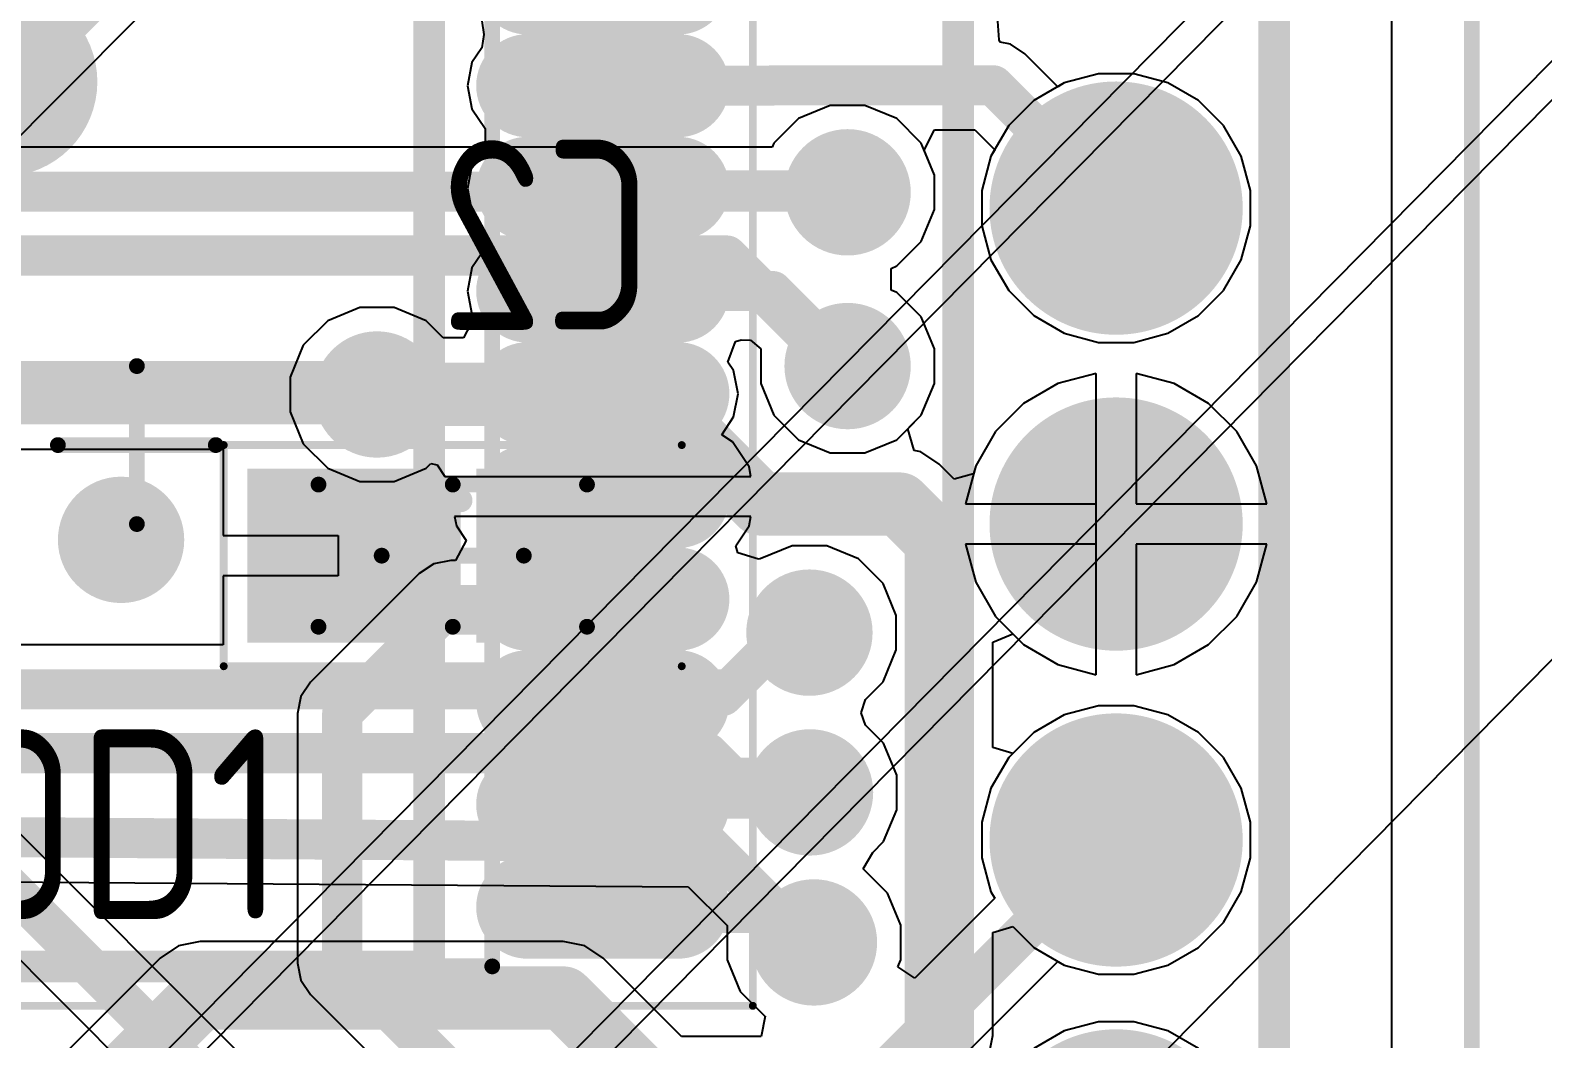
# Model space of a CAD drawing. Header units: millimetres. Extents: x 0 to 5337, y 0 to 5380.
# Drawn here: x 45.12 to 54.7, y 27.54 to 33.93 of the extents above; entities that cross this region are included whole.
import ezdxf

# ---------------------------------------------------------------- set-up
doc = ezdxf.new("R2010")
doc.units = ezdxf.units.MM
for name, color, linetype in [('BottomLayer', 5, 'Continuous'), ('BottomOverlay', 54, 'Continuous'), ('BottomPaste', 16, 'Continuous'), ('BottomSolder', 6, 'Continuous'), ('Mechanical13', 56, 'Continuous'), ('Mechanical15', 56, 'Continuous'), ('Mechanical2', 216, 'Continuous'), ('MultiLayer', 9, 'Continuous'), ('PadHoleLayer', 156, 'Continuous'), ('TopLayer', 1, 'Continuous'), ('TopOverlay', 2, 'Continuous'), ('TopPaste', 8, 'Continuous'), ('TopSolder', 216, 'Continuous'), ('ViaHoleLayer', 16, 'Continuous')]:
    doc.layers.add(name, color=color, linetype=linetype)
doc.styles.add('GOST type A', font='', dxfattribs={"height": 0.2})
doc.styles.get('GOST type A').set_extended_font_data('GOST type A')

msp = doc.modelspace()

# ---------------------------------------------------------------- hatches: boundary and pattern name
at = {"layer": 'BottomLayer'}
h = msp.add_hatch(color=5, dxfattribs=at)
edge = h.paths.add_edge_path()
edge.add_arc((52, 32.8), 0.7, 0, 360)
h = msp.add_hatch(color=5, dxfattribs=at)
edge = h.paths.add_edge_path()
edge.add_arc((50.3, 32.9), 0.4, 0, 360)
h = msp.add_hatch(color=5, dxfattribs=at)
edge = h.paths.add_edge_path()
edge.add_arc((50.3, 31.8), 0.4, 0, 360)
h = msp.add_hatch(color=5, dxfattribs=at)
edge = h.paths.add_edge_path()
edge.add_arc((47.3202, 31.6202), 0.4, 0, 360)
h = msp.add_hatch(color=5, dxfattribs=at)
edge = h.paths.add_edge_path()
edge.add_arc((52, 30.8), 0.7, 0, 360)
h = msp.add_hatch(color=5, dxfattribs=at)
edge = h.paths.add_edge_path()
edge.add_arc((45.7, 30.7), 0.4, 0, 360)
for points in [[(47.55, 31.05), (47.55, 30.15), (46.6, 30.15), (46.6, 31.05)], [(49, 31.05), (49, 30.15), (48.05, 30.15), (48.05, 31.05)]]:
    msp.add_hatch(color=5, dxfattribs=at).paths.add_polyline_path(points)
h = msp.add_hatch(color=5, dxfattribs=at)
edge = h.paths.add_edge_path()
edge.add_arc((50.0583, 30.1127), 0.4, 0, 360)
h = msp.add_hatch(color=5, dxfattribs=at)
edge = h.paths.add_edge_path()
edge.add_arc((50.0621, 29.1013), 0.4, 0, 360)
h = msp.add_hatch(color=5, dxfattribs=at)
edge = h.paths.add_edge_path()
edge.add_arc((52, 28.8), 0.7, 0, 360)
h = msp.add_hatch(color=5, dxfattribs=at)
edge = h.paths.add_edge_path()
edge.add_arc((50.0869, 28.1516), 0.4, 0, 360)
at = {"layer": 'BottomPaste'}
for points in [[(47.55, 31.05), (47.55, 30.15), (46.6, 30.15), (46.6, 31.05)], [(49, 31.05), (49, 30.15), (48.05, 30.15), (48.05, 31.05)]]:
    msp.add_hatch(color=16, dxfattribs=at).paths.add_polyline_path(points)
at = {"layer": 'BottomSolder'}
h = msp.add_hatch(color=6, dxfattribs=at)
edge = h.paths.add_edge_path()
edge.add_arc((52, 32.8), 0.8016, 0, 360)
h = msp.add_hatch(color=6, dxfattribs=at)
edge = h.paths.add_edge_path()
edge.add_arc((52, 30.8), 0.8016, 0, 360)
for points in [[(47.6516, 31.1516), (47.6516, 30.0484), (46.4984, 30.0484), (46.4984, 31.1516)], [(49.1016, 31.1516), (49.1016, 30.0484), (47.9484, 30.0484), (47.9484, 31.1516)]]:
    msp.add_hatch(color=6, dxfattribs=at).paths.add_polyline_path(points)
h = msp.add_hatch(color=6, dxfattribs=at)
edge = h.paths.add_edge_path()
edge.add_arc((52, 28.8), 0.8016, 0, 360)
h = msp.add_hatch(color=6, dxfattribs=at)
edge = h.paths.add_edge_path()
edge.add_arc((52, 26.8), 0.8016, 0, 360)
at = {"layer": 'MultiLayer'}
h = msp.add_hatch(color=9, dxfattribs=at)
edge = h.paths.add_edge_path()
edge.add_arc((52, 32.8), 0.7, 0, 360)
h = msp.add_hatch(color=9, dxfattribs=at)
edge = h.paths.add_edge_path()
edge.add_arc((52, 30.8), 0.7, 0, 360)
h = msp.add_hatch(color=9, dxfattribs=at)
edge = h.paths.add_edge_path()
edge.add_arc((52, 28.8), 0.7, 0, 360)
at = {"layer": 'PadHoleLayer'}
h = msp.add_hatch(color=156, dxfattribs=at)
edge = h.paths.add_edge_path()
edge.add_arc((52, 32.8), 0.4, 0, 360)
h = msp.add_hatch(color=156, dxfattribs=at)
edge = h.paths.add_edge_path()
edge.add_arc((52, 30.8), 0.4, 0, 360)
h = msp.add_hatch(color=156, dxfattribs=at)
edge = h.paths.add_edge_path()
edge.add_arc((52, 28.8), 0.4, 0, 360)
at = {"layer": 'TopLayer'}
h = msp.add_hatch(color=1, dxfattribs=at)
edge = h.paths.add_edge_path()
edge.add_arc((49.225, 33.575), 0.225, 270, 450)
edge.add_line((49.225, 33.8), (48.275, 33.8))
edge.add_arc((48.275, 33.575), 0.225, 90, 270)
edge.add_line((48.275, 33.35), (49.225, 33.35))
h = msp.add_hatch(color=1, dxfattribs=at)
edge = h.paths.add_edge_path()
edge.add_arc((52, 32.8), 0.7, 0, 360)
h = msp.add_hatch(color=1, dxfattribs=at)
edge = h.paths.add_edge_path()
edge.add_arc((50.3, 32.9), 0.4, 0, 360)
h = msp.add_hatch(color=1, dxfattribs=at)
edge = h.paths.add_edge_path()
edge.add_arc((49.225, 32.925), 0.225, 270, 450)
edge.add_line((49.225, 33.15), (48.275, 33.15))
edge.add_arc((48.275, 32.925), 0.225, 90, 270)
edge.add_line((48.275, 32.7), (49.225, 32.7))
h = msp.add_hatch(color=1, dxfattribs=at)
edge = h.paths.add_edge_path()
edge.add_arc((49.225, 32.275), 0.225, 270, 450)
edge.add_line((49.225, 32.5), (48.275, 32.5))
edge.add_arc((48.275, 32.275), 0.225, 90, 270)
edge.add_line((48.275, 32.05), (49.225, 32.05))
h = msp.add_hatch(color=1, dxfattribs=at)
edge = h.paths.add_edge_path()
edge.add_arc((50.3, 31.8), 0.4, 0, 360)
h = msp.add_hatch(color=1, dxfattribs=at)
edge = h.paths.add_edge_path()
edge.add_arc((47.3202, 31.6202), 0.4, 0, 360)
h = msp.add_hatch(color=1, dxfattribs=at)
edge = h.paths.add_edge_path()
edge.add_arc((49.225, 31.625), 0.225, 270, 450)
edge.add_line((49.225, 31.85), (48.275, 31.85))
edge.add_arc((48.275, 31.625), 0.225, 90, 270)
edge.add_line((48.275, 31.4), (49.225, 31.4))
h = msp.add_hatch(color=1, dxfattribs=at)
edge = h.paths.add_edge_path()
edge.add_arc((52, 30.8), 0.7, 0, 360)
h = msp.add_hatch(color=1, dxfattribs=at)
edge = h.paths.add_edge_path()
edge.add_arc((49.225, 30.975), 0.225, 270, 450)
edge.add_line((49.225, 31.2), (48.275, 31.2))
edge.add_arc((48.275, 30.975), 0.225, 90, 270)
edge.add_line((48.275, 30.75), (49.225, 30.75))
h = msp.add_hatch(color=1, dxfattribs=at)
edge = h.paths.add_edge_path()
edge.add_arc((45.7, 30.7), 0.4, 0, 360)
h = msp.add_hatch(color=1, dxfattribs=at)
edge = h.paths.add_edge_path()
edge.add_arc((49.225, 30.325), 0.225, 270, 450)
edge.add_line((49.225, 30.55), (48.275, 30.55))
edge.add_arc((48.275, 30.325), 0.225, 90, 270)
edge.add_line((48.275, 30.1), (49.225, 30.1))
h = msp.add_hatch(color=1, dxfattribs=at)
edge = h.paths.add_edge_path()
edge.add_arc((50.0583, 30.1127), 0.4, 0, 360)
h = msp.add_hatch(color=1, dxfattribs=at)
edge = h.paths.add_edge_path()
edge.add_arc((49.225, 29.675), 0.225, 270, 450)
edge.add_line((49.225, 29.9), (48.275, 29.9))
edge.add_arc((48.275, 29.675), 0.225, 90, 270)
edge.add_line((48.275, 29.45), (49.225, 29.45))
h = msp.add_hatch(color=1, dxfattribs=at)
edge = h.paths.add_edge_path()
edge.add_arc((50.0621, 29.1013), 0.4, 0, 360)
h = msp.add_hatch(color=1, dxfattribs=at)
edge = h.paths.add_edge_path()
edge.add_arc((52, 28.8), 0.7, 0, 360)
h = msp.add_hatch(color=1, dxfattribs=at)
edge = h.paths.add_edge_path()
edge.add_arc((49.225, 29.025), 0.225, 270, 450)
edge.add_line((49.225, 29.25), (48.275, 29.25))
edge.add_arc((48.275, 29.025), 0.225, 90, 270)
edge.add_line((48.275, 28.8), (49.225, 28.8))
h = msp.add_hatch(color=1, dxfattribs=at)
edge = h.paths.add_edge_path()
edge.add_arc((49.225, 28.375), 0.225, 270, 450)
edge.add_line((49.225, 28.6), (48.275, 28.6))
edge.add_arc((48.275, 28.375), 0.225, 90, 270)
edge.add_line((48.275, 28.15), (49.225, 28.15))
h = msp.add_hatch(color=1, dxfattribs=at)
edge = h.paths.add_edge_path()
edge.add_arc((50.0869, 28.1516), 0.4, 0, 360)
at = {"layer": 'TopPaste'}
h = msp.add_hatch(color=8, dxfattribs=at)
edge = h.paths.add_edge_path()
edge.add_arc((49.225, 33.575), 0.225, 270, 450)
edge.add_line((49.225, 33.8), (48.275, 33.8))
edge.add_arc((48.275, 33.575), 0.225, 90, 270)
edge.add_line((48.275, 33.35), (49.225, 33.35))
h = msp.add_hatch(color=8, dxfattribs=at)
edge = h.paths.add_edge_path()
edge.add_arc((49.225, 32.925), 0.225, 270, 450)
edge.add_line((49.225, 33.15), (48.275, 33.15))
edge.add_arc((48.275, 32.925), 0.225, 90, 270)
edge.add_line((48.275, 32.7), (49.225, 32.7))
h = msp.add_hatch(color=8, dxfattribs=at)
edge = h.paths.add_edge_path()
edge.add_arc((49.225, 32.275), 0.225, 270, 450)
edge.add_line((49.225, 32.5), (48.275, 32.5))
edge.add_arc((48.275, 32.275), 0.225, 90, 270)
edge.add_line((48.275, 32.05), (49.225, 32.05))
h = msp.add_hatch(color=8, dxfattribs=at)
edge = h.paths.add_edge_path()
edge.add_arc((49.225, 31.625), 0.225, 270, 450)
edge.add_line((49.225, 31.85), (48.275, 31.85))
edge.add_arc((48.275, 31.625), 0.225, 90, 270)
edge.add_line((48.275, 31.4), (49.225, 31.4))
h = msp.add_hatch(color=8, dxfattribs=at)
edge = h.paths.add_edge_path()
edge.add_arc((49.225, 30.975), 0.225, 270, 450)
edge.add_line((49.225, 31.2), (48.275, 31.2))
edge.add_arc((48.275, 30.975), 0.225, 90, 270)
edge.add_line((48.275, 30.75), (49.225, 30.75))
h = msp.add_hatch(color=8, dxfattribs=at)
edge = h.paths.add_edge_path()
edge.add_arc((49.225, 30.325), 0.225, 270, 450)
edge.add_line((49.225, 30.55), (48.275, 30.55))
edge.add_arc((48.275, 30.325), 0.225, 90, 270)
edge.add_line((48.275, 30.1), (49.225, 30.1))
h = msp.add_hatch(color=8, dxfattribs=at)
edge = h.paths.add_edge_path()
edge.add_arc((49.225, 29.675), 0.225, 270, 450)
edge.add_line((49.225, 29.9), (48.275, 29.9))
edge.add_arc((48.275, 29.675), 0.225, 90, 270)
edge.add_line((48.275, 29.45), (49.225, 29.45))
h = msp.add_hatch(color=8, dxfattribs=at)
edge = h.paths.add_edge_path()
edge.add_arc((49.225, 29.025), 0.225, 270, 450)
edge.add_line((49.225, 29.25), (48.275, 29.25))
edge.add_arc((48.275, 29.025), 0.225, 90, 270)
edge.add_line((48.275, 28.8), (49.225, 28.8))
h = msp.add_hatch(color=8, dxfattribs=at)
edge = h.paths.add_edge_path()
edge.add_arc((49.225, 28.375), 0.225, 270, 450)
edge.add_line((49.225, 28.6), (48.275, 28.6))
edge.add_arc((48.275, 28.375), 0.225, 90, 270)
edge.add_line((48.275, 28.15), (49.225, 28.15))
at = {"layer": 'TopSolder'}
h = msp.add_hatch(color=216, dxfattribs=at)
edge = h.paths.add_edge_path()
edge.add_arc((49.225, 34.225), 0.3266, 270, 450)
edge.add_line((49.225, 34.5516), (48.275, 34.5516))
edge.add_arc((48.275, 34.225), 0.3266, 90, 270)
edge.add_line((48.275, 33.8984), (49.225, 33.8984))
h = msp.add_hatch(color=216, dxfattribs=at)
edge = h.paths.add_edge_path()
edge.add_arc((49.225, 33.575), 0.3266, 270, 450)
edge.add_line((49.225, 33.9016), (48.275, 33.9016))
edge.add_arc((48.275, 33.575), 0.3266, 90, 270)
edge.add_line((48.275, 33.2484), (49.225, 33.2484))
h = msp.add_hatch(color=216, dxfattribs=at)
edge = h.paths.add_edge_path()
edge.add_arc((52, 32.8), 0.8016, 0, 360)
h = msp.add_hatch(color=216, dxfattribs=at)
edge = h.paths.add_edge_path()
edge.add_arc((49.225, 32.925), 0.3266, 270, 450)
edge.add_line((49.225, 33.2516), (48.275, 33.2516))
edge.add_arc((48.275, 32.925), 0.3266, 90, 270)
edge.add_line((48.275, 32.5984), (49.225, 32.5984))
h = msp.add_hatch(color=216, dxfattribs=at)
edge = h.paths.add_edge_path()
edge.add_arc((49.225, 32.275), 0.3266, 270, 450)
edge.add_line((49.225, 32.6016), (48.275, 32.6016))
edge.add_arc((48.275, 32.275), 0.3266, 90, 270)
edge.add_line((48.275, 31.9484), (49.225, 31.9484))
h = msp.add_hatch(color=216, dxfattribs=at)
edge = h.paths.add_edge_path()
edge.add_arc((49.225, 31.625), 0.3266, 270, 450)
edge.add_line((49.225, 31.9516), (48.275, 31.9516))
edge.add_arc((48.275, 31.625), 0.3266, 90, 270)
edge.add_line((48.275, 31.2984), (49.225, 31.2984))
h = msp.add_hatch(color=216, dxfattribs=at)
edge = h.paths.add_edge_path()
edge.add_arc((52, 30.8), 0.8016, 0, 360)
h = msp.add_hatch(color=216, dxfattribs=at)
edge = h.paths.add_edge_path()
edge.add_arc((49.225, 30.975), 0.3266, 270, 450)
edge.add_line((49.225, 31.3016), (48.275, 31.3016))
edge.add_arc((48.275, 30.975), 0.3266, 90, 270)
edge.add_line((48.275, 30.6484), (49.225, 30.6484))
h = msp.add_hatch(color=216, dxfattribs=at)
edge = h.paths.add_edge_path()
edge.add_arc((49.225, 30.325), 0.3266, 270, 450)
edge.add_line((49.225, 30.6516), (48.275, 30.6516))
edge.add_arc((48.275, 30.325), 0.3266, 90, 270)
edge.add_line((48.275, 29.9984), (49.225, 29.9984))
h = msp.add_hatch(color=216, dxfattribs=at)
edge = h.paths.add_edge_path()
edge.add_arc((49.225, 29.675), 0.3266, 270, 450)
edge.add_line((49.225, 30.0016), (48.275, 30.0016))
edge.add_arc((48.275, 29.675), 0.3266, 90, 270)
edge.add_line((48.275, 29.3484), (49.225, 29.3484))
h = msp.add_hatch(color=216, dxfattribs=at)
edge = h.paths.add_edge_path()
edge.add_arc((52, 28.8), 0.8016, 0, 360)
h = msp.add_hatch(color=216, dxfattribs=at)
edge = h.paths.add_edge_path()
edge.add_arc((49.225, 29.025), 0.3266, 270, 450)
edge.add_line((49.225, 29.3516), (48.275, 29.3516))
edge.add_arc((48.275, 29.025), 0.3266, 90, 270)
edge.add_line((48.275, 28.6984), (49.225, 28.6984))
h = msp.add_hatch(color=216, dxfattribs=at)
edge = h.paths.add_edge_path()
edge.add_arc((49.225, 28.375), 0.3266, 270, 450)
edge.add_line((49.225, 28.7016), (48.275, 28.7016))
edge.add_arc((48.275, 28.375), 0.3266, 90, 270)
edge.add_line((48.275, 28.0484), (49.225, 28.0484))
h = msp.add_hatch(color=216, dxfattribs=at)
edge = h.paths.add_edge_path()
edge.add_arc((52, 26.8), 0.8016, 0, 360)
at = {"layer": 'ViaHoleLayer'}
h = msp.add_hatch(color=16, dxfattribs=at)
edge = h.paths.add_edge_path()
edge.add_arc((50.3, 32.9), 0.2, 0, 360)
h = msp.add_hatch(color=16, dxfattribs=at)
edge = h.paths.add_edge_path()
edge.add_arc((50.3, 31.8), 0.2, 0, 360)
h = msp.add_hatch(color=16, dxfattribs=at)
edge = h.paths.add_edge_path()
edge.add_arc((47.3202, 31.6202), 0.2, 0, 360)
h = msp.add_hatch(color=16, dxfattribs=at)
edge = h.paths.add_edge_path()
edge.add_arc((45.7, 30.7), 0.2, 0, 360)
h = msp.add_hatch(color=16, dxfattribs=at)
edge = h.paths.add_edge_path()
edge.add_arc((50.0583, 30.1127), 0.2, 0, 360)
h = msp.add_hatch(color=16, dxfattribs=at)
edge = h.paths.add_edge_path()
edge.add_arc((50.0621, 29.1013), 0.2, 0, 360)
h = msp.add_hatch(color=16, dxfattribs=at)
edge = h.paths.add_edge_path()
edge.add_arc((50.0869, 28.1516), 0.2, 0, 360)

# ---------------------------------------------------------------- linework, layer by layer
at = {"layer": 'BottomLayer'}
for p, q in [((53.7428, 37.0967), (53.7428, 11.4367)), ((51.8881, 33.65), (51.6719, 33.5921)), ((52.1119, 33.65), (51.8881, 33.65)), ((52.3281, 33.5921), (52.1119, 33.65)), ((51.6719, 33.5921), (51.4781, 33.4802)), ((52.5219, 33.4802), (52.3281, 33.5921)), ((50.1906, 33.45), (49.9885, 33.3663)), ((50.4094, 33.45), (50.1906, 33.45)), ((50.6115, 33.3663), (50.4094, 33.45)), ((51.4781, 33.4802), (51.3198, 33.3219)), ((52.6802, 33.3219), (52.5219, 33.4802)), ((49.9885, 33.3663), (49.8337, 33.2115)), ((50.7663, 33.2115), (50.6115, 33.3663)), ((51.3198, 33.3219), (51.2079, 33.1281)), ((52.7921, 33.1281), (52.6802, 33.3219)), ((49.8233, 33.1864), (30.604, 33.1864)), ((49.8337, 33.2115), (49.8233, 33.1864)), ((50.85, 33.0094), (50.7663, 33.2115)), ((51.2079, 33.1281), (51.15, 32.9119)), ((52.85, 32.9119), (52.7921, 33.1281)), ((50.85, 32.7906), (50.85, 33.0094)), ((51.15, 32.9119), (51.15, 32.6881)), ((52.85, 32.6881), (52.85, 32.9119)), ((50.7663, 32.5885), (50.85, 32.7906)), ((51.15, 32.6881), (51.2079, 32.4719)), ((52.7921, 32.4719), (52.85, 32.6881)), ((50.6115, 32.4337), (50.7663, 32.5885)), ((51.2079, 32.4719), (51.3198, 32.2781)), ((52.6802, 32.2781), (52.7921, 32.4719)), ((50.5753, 32.4187), (50.6115, 32.4337)), ((50.5753, 32.2813), (50.5753, 32.4187)), ((50.6115, 32.2663), (50.5753, 32.2813)), ((51.3198, 32.2781), (51.4781, 32.1198)), ((52.5219, 32.1198), (52.6802, 32.2781)), ((50.7663, 32.1115), (50.6115, 32.2663)), ((50.85, 31.9094), (50.7663, 32.1115)), ((51.4781, 32.1198), (51.6719, 32.0079)), ((52.3281, 32.0079), (52.5219, 32.1198)), ((51.6719, 32.0079), (51.8881, 31.95)), ((52.1119, 31.95), (52.3281, 32.0079)), ((50.85, 31.6906), (50.85, 31.9094)), ((51.8881, 31.95), (52.1119, 31.95)), ((51.873, 31.7536), (51.6318, 31.689)), ((51.873, 30.8), (51.873, 31.7536)), ((52.3682, 31.689), (52.127, 31.7536)), ((52.127, 31.7536), (52.127, 30.927)), ((50.7663, 31.4885), (50.85, 31.6906)), ((51.6318, 31.689), (51.4142, 31.5634)), ((52.5858, 31.5634), (52.3682, 31.689)), ((51.4142, 31.5634), (51.2366, 31.3858)), ((52.7634, 31.3858), (52.5858, 31.5634)), ((50.6807, 31.4029), (50.7663, 31.4885)), ((50.7225, 31.2651), (50.6807, 31.4029)), ((51.2366, 31.3858), (51.111, 31.1682)), ((52.889, 31.1682), (52.7634, 31.3858)), ((44.789, 31.2748), (46.346, 31.2748)), ((46.346, 31.2748), (46.346, 30.727)), ((50.7645, 31.2567), (50.7225, 31.2651)), ((50.8803, 31.1793), (50.7645, 31.2567)), ((50.9748, 31.0848), (50.8803, 31.1793)), ((51.111, 31.1682), (51.0975, 31.1177)), ((52.9536, 30.927), (52.889, 31.1682)), ((51.0975, 31.1177), (50.9748, 31.0848)), ((52.127, 30.927), (52.9536, 30.927)), ((51.873, 29.8464), (51.873, 30.8)), ((46.346, 30.727), (47.075, 30.727)), ((47.075, 30.727), (47.075, 30.473)), ((52.9536, 30.673), (52.127, 30.673)), ((52.127, 30.673), (52.127, 29.8464)), ((52.889, 30.4318), (52.9536, 30.673)), ((47.075, 30.473), (46.346, 30.473)), ((46.346, 30.473), (46.346, 30.0364)), ((52.7634, 30.2142), (52.889, 30.4318)), ((52.5858, 30.0366), (52.7634, 30.2142)), ((51.2191, 30.0521), (51.3461, 30.1047)), ((51.3461, 30.1047), (51.4142, 30.0366)), ((46.346, 30.0364), (44.7339, 30.0364)), ((51.2191, 29.3854), (51.2191, 30.0521)), ((51.4142, 30.0366), (51.6318, 29.911)), ((52.3682, 29.911), (52.5858, 30.0366)), ((51.6318, 29.911), (51.873, 29.8464)), ((52.127, 29.8464), (52.3682, 29.911)), ((51.6719, 29.5921), (51.4781, 29.4802)), ((51.8881, 29.65), (51.6719, 29.5921)), ((52.1119, 29.65), (51.8881, 29.65)), ((52.3281, 29.5921), (52.1119, 29.65)), ((52.5219, 29.4802), (52.3281, 29.5921)), ((51.4781, 29.4802), (51.3461, 29.3482)), ((52.6802, 29.3219), (52.5219, 29.4802)), ((51.3461, 29.3482), (51.2191, 29.3854)), ((52.7921, 29.1281), (52.6802, 29.3219)), ((52.85, 28.9119), (52.7921, 29.1281)), ((52.85, 28.6881), (52.85, 28.9119)), ((52.7921, 28.4719), (52.85, 28.6881)), ((37.6401, 28.5909), (49.2916, 28.5033)), ((49.2916, 28.5033), (49.5369, 28.2581)), ((52.6802, 28.2781), (52.7921, 28.4719)), ((49.5369, 28.2581), (49.5369, 28.0422)), ((51.2191, 28.2146), (51.3461, 28.2518)), ((51.3461, 28.2518), (51.4781, 28.1198)), ((52.5219, 28.1198), (52.6802, 28.2781)), ((46.2, 28.1569), (46.0634, 28.1297)), ((48.5, 28.1569), (46.2, 28.1569)), ((48.6366, 28.1297), (48.5, 28.1569)), ((51.2191, 27.5623), (51.2191, 28.2146)), ((46.0634, 28.1297), (45.9477, 28.0523)), ((48.7523, 28.0523), (48.6366, 28.1297)), ((51.4781, 28.1198), (51.6719, 28.0079)), ((52.3281, 28.0079), (52.5219, 28.1198)), ((45.9477, 28.0523), (42.9384, 25.043)), ((49.2478, 27.5569), (48.7523, 28.0523)), ((49.5369, 28.0422), (49.6206, 27.8401)), ((51.6719, 28.0079), (51.8881, 27.95)), ((52.1119, 27.95), (52.3281, 28.0079)), ((51.8881, 27.95), (52.1119, 27.95)), ((49.6206, 27.8401), (49.7753, 27.6854)), ((49.779, 27.6839), (49.7537, 27.5569)), ((49.7753, 27.6854), (49.779, 27.6839)), ((51.6719, 27.5921), (51.4781, 27.4802)), ((51.8881, 27.65), (51.6719, 27.5921)), ((52.1119, 27.65), (51.8881, 27.65)), ((52.3281, 27.5921), (52.1119, 27.65)), ((52.5219, 27.4802), (52.3281, 27.5921)), ((49.7537, 27.5569), (49.2478, 27.5569)), ((51.192, 27.4257), (51.2191, 27.5623))]:
    msp.add_line(p, q, dxfattribs=at)
for points, const_width in [([(30.604, 32.904), (50.296, 32.904)], 0.254), ([(50.296, 32.904), (50.3, 32.9)], 0.254), ([(30.7713, 32.5), (49.5355, 32.5)], 0.254), ([(49.5355, 32.5), (50.2355, 31.8)], 0.254), ([(50.2355, 31.8), (50.3, 31.8)], 0.254), ([(44.3908, 31.6316), (47.3088, 31.6316)], 0.4), ([(47.3088, 31.6316), (47.3202, 31.6202)], 0.4), ([(47.3202, 31.6202), (48.4298, 31.6202)], 0.4), ([(48.4298, 31.6202), (49.0548, 31.6202)], 0.4), ([(48.4298, 31.6202), (48.525, 31.525)], 0.4), ([(49.0548, 31.6202), (49.748, 30.927)], 0.4), ([(48.525, 30.6), (48.525, 31.525)], 0.4), ([(49.748, 30.927), (50.628, 30.927)], 0.4), ([(50.628, 30.927), (50.8623, 30.6927)], 0.4), ([(50.8623, 27.5623), (50.8623, 30.6927)], 0.4), ([(49.5518, 29.754), (49.9106, 30.1127)], 0.254), ([(49.9106, 30.1127), (50.0583, 30.1127)], 0.254), ([(35.854, 29.754), (49.5518, 29.754)], 0.254), ([(36.65, 29.35), (49.4157, 29.35)], 0.254), ([(49.4157, 29.35), (49.5718, 29.1939)], 0.254), ([(49.5718, 29.1939), (49.9695, 29.1939)], 0.254), ([(49.9695, 29.1939), (50.0621, 29.1013)], 0.254), ([(37.381, 28.8753), (49.3054, 28.7857)], 0.254), ([(49.3054, 28.7857), (49.3054, 28.7857)], 0.254), ([(49.3054, 28.7857), (49.4095, 28.7849)], 0.254), ([(49.4095, 28.7849), (50.0427, 28.1516)], 0.254), ([(50.0427, 28.1516), (50.0869, 28.1516)], 0.254), ([(43.1907, 24.7907), (46.2, 27.8)], 0.4), ([(46.2, 27.8), (48.5, 27.8)], 0.4), ([(48.5, 27.8), (49.1, 27.2)], 0.4), ([(50.5, 27.2), (50.8623, 27.5623)], 0.4)]:
    msp.add_lwpolyline(points, dxfattribs=dict(at, const_width=const_width))
for points, const_width in [([(50.2325, 32.904, 1), (50.3595, 32.904, 1)], 0.127), ([(50.2325, 32.904, 1), (50.3595, 32.904, 1)], 0.127), ([(50.2365, 32.9, 1), (50.3635, 32.9, 1)], 0.127), ([(49.472, 32.5, 1), (49.599, 32.5, 1)], 0.127), ([(49.472, 32.5, 1), (49.599, 32.5, 1)], 0.127), ([(50.172, 31.8, 1), (50.299, 31.8, 1)], 0.127), ([(50.172, 31.8, 1), (50.299, 31.8, 1)], 0.127), ([(50.2365, 31.8, 1), (50.3635, 31.8, 1)], 0.127), ([(47.2088, 31.6316, 1), (47.4088, 31.6316, 1)], 0.2), ([(47.2088, 31.6316, 1), (47.4088, 31.6316, 1)], 0.2), ([(47.2202, 31.6202, 1), (47.4202, 31.6202, 1)], 0.2), ([(47.2202, 31.6202, 1), (47.4202, 31.6202, 1)], 0.2), ([(48.3298, 31.6202, 1), (48.5298, 31.6202, 1)], 0.2), ([(48.3298, 31.6202, 1), (48.5298, 31.6202, 1)], 0.2), ([(48.3298, 31.6202, 1), (48.5298, 31.6202, 1)], 0.2), ([(48.9548, 31.6202, 1), (49.1548, 31.6202, 1)], 0.2), ([(48.9548, 31.6202, 1), (49.1548, 31.6202, 1)], 0.2), ([(48.425, 31.525, 1), (48.625, 31.525, 1)], 0.2), ([(48.425, 31.525, 1), (48.625, 31.525, 1)], 0.2), ([(49.648, 30.927, 1), (49.848, 30.927, 1)], 0.2), ([(49.648, 30.927, 1), (49.848, 30.927, 1)], 0.2), ([(50.528, 30.927, 1), (50.728, 30.927, 1)], 0.2), ([(50.528, 30.927, 1), (50.728, 30.927, 1)], 0.2), ([(50.7623, 30.6927, 1), (50.9623, 30.6927, 1)], 0.2), ([(50.7623, 30.6927, 1), (50.9623, 30.6927, 1)], 0.2), ([(48.425, 30.6, 1), (48.625, 30.6, 1)], 0.2), ([(49.8471, 30.1127, 1), (49.9741, 30.1127, 1)], 0.127), ([(49.8471, 30.1127, 1), (49.9741, 30.1127, 1)], 0.127), ([(49.9948, 30.1127, 1), (50.1218, 30.1127, 1)], 0.127), ([(49.4883, 29.754, 1), (49.6153, 29.754, 1)], 0.127), ([(49.4883, 29.754, 1), (49.6153, 29.754, 1)], 0.127), ([(49.3522, 29.35, 1), (49.4792, 29.35, 1)], 0.127), ([(49.3522, 29.35, 1), (49.4792, 29.35, 1)], 0.127), ([(49.5083, 29.1939, 1), (49.6353, 29.1939, 1)], 0.127), ([(49.5083, 29.1939, 1), (49.6353, 29.1939, 1)], 0.127), ([(49.906, 29.1939, 1), (50.033, 29.1939, 1)], 0.127), ([(49.906, 29.1939, 1), (50.033, 29.1939, 1)], 0.127), ([(49.9986, 29.1013, 1), (50.1256, 29.1013, 1)], 0.127), ([(49.2419, 28.7857, 1), (49.3689, 28.7857, 1)], 0.127), ([(49.2419, 28.7857, 1), (49.3689, 28.7857, 1)], 0.127), ([(49.2419, 28.7857, 1), (49.3689, 28.7857, 1)], 0.127), ([(49.2419, 28.7857, 1), (49.3689, 28.7857, 1)], 0.127), ([(49.346, 28.7849, 1), (49.473, 28.7849, 1)], 0.127), ([(49.346, 28.7849, 1), (49.473, 28.7849, 1)], 0.127), ([(49.9792, 28.1516, 1), (50.1062, 28.1516, 1)], 0.127), ([(49.9792, 28.1516, 1), (50.1062, 28.1516, 1)], 0.127), ([(50.0234, 28.1516, 1), (50.1504, 28.1516, 1)], 0.127), ([(46.1, 27.8, 1), (46.3, 27.8, 1)], 0.2), ([(46.1, 27.8, 1), (46.3, 27.8, 1)], 0.2), ([(48.4, 27.8, 1), (48.6, 27.8, 1)], 0.2), ([(48.4, 27.8, 1), (48.6, 27.8, 1)], 0.2), ([(50.7623, 27.5623, 1), (50.9623, 27.5623, 1)], 0.2), ([(50.7623, 27.5623, 1), (50.9623, 27.5623, 1)], 0.2)]:
    msp.add_lwpolyline(points, format="xyb", close=True, dxfattribs=dict(at, const_width=const_width))
at = {"layer": 'BottomOverlay', "const_width": 0.15}
for points in [[(47.75, 30.95), (47.85, 30.95)], [(47.75, 30.25), (47.85, 30.25)]]:
    msp.add_lwpolyline(points, dxfattribs=at)
at = {"layer": 'BottomOverlay', "const_width": 0.075}
for points in [[(47.7125, 30.95, 1), (47.7875, 30.95, 1)], [(47.8125, 30.95, 1), (47.8875, 30.95, 1)], [(47.7125, 30.25, 1), (47.7875, 30.25, 1)], [(47.8125, 30.25, 1), (47.8875, 30.25, 1)]]:
    msp.add_lwpolyline(points, format="xyb", close=True, dxfattribs=at)
at = {"layer": 'Mechanical13', "const_width": 0.1}
for points in [[(48.05, 28), (48.05, 34.6)], [(46.95, 30.15), (46.95, 31.05)], [(46.95, 31.05), (48.65, 31.05)], [(48.65, 30.15), (48.65, 31.05)], [(46.95, 30.15), (48.65, 30.15)], [(43.55, 28), (48.05, 28)]]:
    msp.add_lwpolyline(points, dxfattribs=at)
at = {"layer": 'Mechanical13', "const_width": 0.05}
for points in [[(46.925, 31.05, 1), (46.975, 31.05, 1)], [(46.925, 31.05, 1), (46.975, 31.05, 1)], [(48.625, 31.05, 1), (48.675, 31.05, 1)], [(48.625, 31.05, 1), (48.675, 31.05, 1)], [(46.925, 30.15, 1), (46.975, 30.15, 1)], [(46.925, 30.15, 1), (46.975, 30.15, 1)], [(48.625, 30.15, 1), (48.675, 30.15, 1)], [(48.625, 30.15, 1), (48.675, 30.15, 1)], [(48.025, 28, 1), (48.075, 28, 1)], [(48.025, 28, 1), (48.075, 28, 1)]]:
    msp.add_lwpolyline(points, format="xyb", close=True, dxfattribs=at)
at = {"layer": 'Mechanical15'}
for points, const_width in [([(49.7, 27.75), (49.7, 34.85)], 0.05), ([(45.8, 30.8), (45.8, 31.8)], 0.1), ([(45.3, 31.3), (46.3, 31.3)], 0.1), ([(46.35, 29.9), (46.35, 31.3)], 0.05), ([(46.35, 31.3), (49.25, 31.3)], 0.05), ([(49.25, 31.3), (49.25, 29.9)], 0.05), ([(47.8, 30.15), (47.8, 31.05)], 0.1), ([(47.35, 30.6), (48.25, 30.6)], 0.1), ([(46.35, 29.9), (49.25, 29.9)], 0.05), ([(41.9, 27.75), (49.7, 27.75)], 0.05)]:
    msp.add_lwpolyline(points, dxfattribs=dict(at, const_width=const_width))
for points, const_width in [([(45.775, 31.8, 1), (45.825, 31.8, 1)], 0.05), ([(45.275, 31.3, 1), (45.325, 31.3, 1)], 0.05), ([(46.275, 31.3, 1), (46.325, 31.3, 1)], 0.05), ([(46.3375, 31.3, 1), (46.3625, 31.3, 1)], 0.025), ([(46.3375, 31.3, 1), (46.3625, 31.3, 1)], 0.025), ([(49.2375, 31.3, 1), (49.2625, 31.3, 1)], 0.025), ([(49.2375, 31.3, 1), (49.2625, 31.3, 1)], 0.025), ([(47.775, 31.05, 1), (47.825, 31.05, 1)], 0.05), ([(45.775, 30.8, 1), (45.825, 30.8, 1)], 0.05), ([(47.325, 30.6, 1), (47.375, 30.6, 1)], 0.05), ([(48.225, 30.6, 1), (48.275, 30.6, 1)], 0.05), ([(47.775, 30.15, 1), (47.825, 30.15, 1)], 0.05), ([(46.3375, 29.9, 1), (46.3625, 29.9, 1)], 0.025), ([(46.3375, 29.9, 1), (46.3625, 29.9, 1)], 0.025), ([(49.2375, 29.9, 1), (49.2625, 29.9, 1)], 0.025), ([(49.2375, 29.9, 1), (49.2625, 29.9, 1)], 0.025), ([(49.6875, 27.75, 1), (49.7125, 27.75, 1)], 0.025), ([(49.6875, 27.75, 1), (49.7125, 27.75, 1)], 0.025)]:
    msp.add_lwpolyline(points, format="xyb", close=True, dxfattribs=dict(at, const_width=const_width))
at = {"layer": 'Mechanical2', "const_width": 0.1}
msp.add_lwpolyline([(54.2526, 11.4367), (54.2526, 37.0967)], dxfattribs=at)
at = {"layer": 'TopLayer'}
for p, q in [((53.7428, 37.0967), (53.7428, 11.4367)), ((44.4997, 32.7003), (45.7997, 34.0003)), ((47.9846, 33.9847), (47.9968, 33.9)), ((51.2598, 33.8653), (51.2516, 33.9832)), ((47.9846, 33.8153), (47.9218, 33.7213)), ((47.9968, 33.9), (47.9846, 33.8153)), ((51.265, 33.8511), (51.2598, 33.8653)), ((51.3311, 33.8379), (51.265, 33.8511)), ((51.4227, 33.7767), (51.3311, 33.8379)), ((47.9218, 33.7213), (47.8927, 33.575)), ((51.631, 33.5684), (51.4227, 33.7767)), ((51.8881, 33.65), (51.6719, 33.5921)), ((52.1119, 33.65), (51.8881, 33.65)), ((52.3281, 33.5921), (52.1119, 33.65)), ((47.8927, 33.575), (47.9218, 33.4287)), ((51.6719, 33.5921), (51.631, 33.5684)), ((52.5219, 33.4802), (52.3281, 33.5921)), ((47.9218, 33.4287), (48.0046, 33.3046)), ((52.6802, 33.3219), (52.5219, 33.4802)), ((48.0046, 33.3046), (48.0046, 33.1954)), ((50.7845, 33.1676), (50.8492, 33.2946)), ((50.8492, 33.2946), (51.106, 33.2946)), ((51.106, 33.2946), (51.2316, 33.169)), ((52.7921, 33.1281), (52.6802, 33.3219)), ((48.0046, 33.1954), (47.9218, 33.0713)), ((50.85, 33.0094), (50.7845, 33.1676)), ((51.2316, 33.169), (51.2079, 33.1281)), ((47.9218, 33.0713), (47.8927, 32.925)), ((51.2079, 33.1281), (51.15, 32.9119)), ((52.85, 32.9119), (52.7921, 33.1281)), ((50.85, 32.7906), (50.85, 33.0094)), ((47.8927, 32.925), (47.9218, 32.7787)), ((51.15, 32.9119), (51.15, 32.6881)), ((52.85, 32.6881), (52.85, 32.9119)), ((47.9218, 32.7787), (47.9846, 32.6847)), ((50.7663, 32.5885), (50.85, 32.7906)), ((47.9846, 32.6847), (47.9968, 32.6)), ((51.15, 32.6881), (51.2079, 32.4719)), ((52.7921, 32.4719), (52.85, 32.6881)), ((47.9968, 32.6), (47.9846, 32.5153)), ((50.6115, 32.4337), (50.7663, 32.5885)), ((47.9846, 32.5153), (47.9218, 32.4213)), ((51.2079, 32.4719), (51.3198, 32.2781)), ((52.6802, 32.2781), (52.7921, 32.4719)), ((47.9218, 32.4213), (47.8927, 32.275)), ((50.5753, 32.4187), (50.6115, 32.4337)), ((50.5753, 32.2813), (50.5753, 32.4187)), ((47.8927, 32.275), (47.9218, 32.1287)), ((50.6115, 32.2663), (50.5753, 32.2813)), ((51.3198, 32.2781), (51.4781, 32.1198)), ((52.5219, 32.1198), (52.6802, 32.2781)), ((50.7663, 32.1115), (50.6115, 32.2663)), ((47.0087, 32.0865), (46.854, 31.9318)), ((47.2108, 32.1702), (47.0087, 32.0865)), ((47.4296, 32.1702), (47.2108, 32.1702)), ((47.6318, 32.0865), (47.4296, 32.1702)), ((47.7388, 31.9795), (47.6318, 32.0865)), ((47.9366, 32.1065), (47.8687, 31.9795)), ((47.9218, 32.1287), (47.9366, 32.1065)), ((50.85, 31.9094), (50.7663, 32.1115)), ((51.4781, 32.1198), (51.6719, 32.0079)), ((52.3281, 32.0079), (52.5219, 32.1198)), ((51.6719, 32.0079), (51.8881, 31.95)), ((52.1119, 31.95), (52.3281, 32.0079)), ((46.854, 31.9318), (46.7702, 31.7296)), ((47.8687, 31.9795), (47.7388, 31.9795)), ((49.5422, 31.8253), (49.591, 31.9561)), ((49.591, 31.9561), (49.6261, 31.9654)), ((49.6261, 31.9654), (49.6852, 31.9634)), ((49.6852, 31.9634), (49.75, 31.9094)), ((49.75, 31.9094), (49.75, 31.6906)), ((50.85, 31.6906), (50.85, 31.9094)), ((51.8881, 31.95), (52.1119, 31.95)), ((49.5782, 31.7713), (49.5422, 31.8253)), ((46.7702, 31.7296), (46.7702, 31.5108)), ((49.6073, 31.625), (49.5782, 31.7713)), ((51.873, 31.7536), (51.6318, 31.689)), ((51.873, 30.927), (51.873, 31.7536)), ((52.3682, 31.689), (52.127, 31.7536)), ((52.127, 31.7536), (52.127, 30.927)), ((49.5782, 31.4787), (49.6073, 31.625)), ((49.75, 31.6906), (49.8337, 31.4885)), ((50.7663, 31.4885), (50.85, 31.6906)), ((51.6318, 31.689), (51.4142, 31.5634)), ((52.5858, 31.5634), (52.3682, 31.689)), ((46.7702, 31.5108), (46.854, 31.3087)), ((51.4142, 31.5634), (51.2366, 31.3858)), ((52.7634, 31.3858), (52.5858, 31.5634)), ((49.5027, 31.3656), (49.5782, 31.4787)), ((49.8337, 31.4885), (49.9885, 31.3337)), ((50.6115, 31.3337), (50.7663, 31.4885)), ((49.5703, 31.3203), (49.5027, 31.3656)), ((49.6762, 31.1619), (49.5703, 31.3203)), ((49.9885, 31.3337), (50.1906, 31.25)), ((50.4094, 31.25), (50.6115, 31.3337)), ((51.2366, 31.3858), (51.111, 31.1682)), ((52.889, 31.1682), (52.7634, 31.3858)), ((46.854, 31.3087), (47.0087, 31.154)), ((50.1906, 31.25), (50.4094, 31.25)), ((47.0087, 31.154), (47.2108, 31.0702)), ((47.4296, 31.0702), (47.6318, 31.154)), ((47.6318, 31.154), (47.6605, 31.1827)), ((47.6605, 31.1827), (47.7021, 31.1747)), ((47.7021, 31.1747), (47.7506, 31.102)), ((49.6881, 31.102), (49.6762, 31.1619)), ((51.111, 31.1682), (51.0464, 30.927)), ((52.9536, 30.927), (52.889, 31.1682)), ((47.2108, 31.0702), (47.4296, 31.0702)), ((47.7506, 31.102), (48.75, 31.102)), ((48.75, 31.102), (49.6881, 31.102)), ((48.75, 30.848), (47.8119, 30.848)), ((47.8119, 30.848), (47.8238, 30.7881)), ((49.6881, 30.848), (48.75, 30.848)), ((49.6762, 30.7881), (49.6881, 30.848)), ((51.0464, 30.927), (51.873, 30.927)), ((52.127, 30.927), (52.9536, 30.927)), ((47.8238, 30.7881), (47.8847, 30.6969)), ((49.592, 30.6621), (49.6762, 30.7881)), ((47.8847, 30.6969), (47.8168, 30.5699)), ((49.605, 30.6168), (49.592, 30.6621)), ((49.9489, 30.6627), (49.7468, 30.579)), ((50.1677, 30.6627), (49.9489, 30.6627)), ((50.3699, 30.579), (50.1677, 30.6627)), ((51.873, 30.673), (51.0464, 30.673)), ((51.0464, 30.673), (51.111, 30.4318)), ((51.873, 29.8464), (51.873, 30.673)), ((52.9536, 30.673), (52.127, 30.673)), ((52.127, 30.673), (52.127, 29.8464)), ((52.889, 30.4318), (52.9536, 30.673)), ((47.6794, 30.5484), (47.5878, 30.4872)), ((47.7875, 30.5699), (47.6794, 30.5484)), ((47.8168, 30.5699), (47.7875, 30.5699)), ((47.7875, 30.5699), (47.7875, 30.5699)), ((49.7363, 30.577), (49.605, 30.6168)), ((49.7468, 30.579), (49.7363, 30.577)), ((50.5246, 30.4243), (50.3699, 30.579)), ((47.5878, 30.4872), (46.9003, 29.7997)), ((47.5878, 30.4872), (47.5878, 30.4872)), ((50.6083, 30.2221), (50.5246, 30.4243)), ((51.111, 30.4318), (51.2366, 30.2142)), ((52.7634, 30.2142), (52.889, 30.4318)), ((50.6083, 30.0033), (50.6083, 30.2221)), ((51.2366, 30.2142), (51.4142, 30.0366)), ((52.5858, 30.0366), (52.7634, 30.2142)), ((50.5246, 29.8012), (50.6083, 30.0033)), ((51.4142, 30.0366), (51.6318, 29.911)), ((52.3682, 29.911), (52.5858, 30.0366)), ((51.6318, 29.911), (51.873, 29.8464)), ((52.127, 29.8464), (52.3682, 29.911)), ((47.244, 26.6554), (44.0247, 29.8747)), ((46.9003, 29.7997), (46.8391, 29.7081)), ((50.4124, 29.689), (50.5246, 29.8012)), ((46.8391, 29.7081), (46.8176, 29.6)), ((50.3854, 29.6045), (50.4124, 29.689)), ((46.8176, 29.6), (46.8176, 29.6)), ((46.8176, 29.6), (46.8176, 28.021)), ((50.4139, 29.5273), (50.3854, 29.6045)), ((51.6719, 29.5921), (51.4781, 29.4802)), ((51.8881, 29.65), (51.6719, 29.5921)), ((52.1119, 29.65), (51.8881, 29.65)), ((52.3281, 29.5921), (52.1119, 29.65)), ((52.5219, 29.4802), (52.3281, 29.5921)), ((50.5283, 29.4129), (50.4139, 29.5273)), ((50.6121, 29.2107), (50.5283, 29.4129)), ((51.4781, 29.4802), (51.3198, 29.3219)), ((52.6802, 29.3219), (52.5219, 29.4802)), ((43.7747, 29.3259), (46.9273, 26.1733)), ((51.3198, 29.3219), (51.2079, 29.1281)), ((52.7921, 29.1281), (52.6802, 29.3219)), ((50.6121, 28.9919), (50.6121, 29.2107)), ((51.2079, 29.1281), (51.15, 28.9119)), ((52.85, 28.9119), (52.7921, 29.1281)), ((50.5283, 28.7898), (50.6121, 28.9919)), ((51.15, 28.9119), (51.15, 28.6881)), ((52.85, 28.6881), (52.85, 28.9119)), ((50.4604, 28.7218), (50.5283, 28.7898)), ((50.3984, 28.6179), (50.4604, 28.7218)), ((51.15, 28.6881), (51.2079, 28.4719)), ((52.7921, 28.4719), (52.85, 28.6881)), ((50.4604, 28.5559), (50.3984, 28.6179)), ((50.5531, 28.4632), (50.4604, 28.5559)), ((50.6369, 28.261), (50.5531, 28.4632)), ((51.2079, 28.4719), (51.2316, 28.431)), ((52.6802, 28.2781), (52.7921, 28.4719)), ((51.2316, 28.431), (50.7259, 27.9253)), ((50.6369, 28.0422), (50.6369, 28.261)), ((52.5219, 28.1198), (52.6802, 28.2781)), ((52.3281, 28.0079), (52.5219, 28.1198)), ((46.8176, 28.021), (46.8176, 28.021)), ((46.8176, 28.021), (46.8391, 27.9129)), ((49.7727, 26.1733), (51.631, 28.0316)), ((50.6182, 27.9972), (50.6369, 28.0422)), ((50.7259, 27.9253), (50.6182, 27.9972)), ((51.631, 28.0316), (51.6719, 28.0079)), ((51.6719, 28.0079), (51.8881, 27.95)), ((52.1119, 27.95), (52.3281, 28.0079)), ((46.8391, 27.9129), (46.9003, 27.8213)), ((51.8881, 27.95), (52.1119, 27.95)), ((46.9003, 27.8213), (47.4814, 27.2401)), ((51.6719, 27.5921), (51.4781, 27.4802)), ((51.8881, 27.65), (51.6719, 27.5921)), ((52.1119, 27.65), (51.8881, 27.65)), ((52.3281, 27.5921), (52.1119, 27.65)), ((52.5219, 27.4802), (52.3281, 27.5921))]:
    msp.add_line(p, q, dxfattribs=at)
for points, const_width in [([(44.3, 32.9), (45.6, 34.2)], 0.254), ([(48.75, 33.575), (49.8176, 33.575)], 0.254), ([(49.8176, 33.575), (49.8196, 33.577)], 0.254), ([(49.8196, 33.577), (51.223, 33.577)], 0.254), ([(51.223, 33.577), (52, 32.8)], 0.254), ([(48.75, 32.925), (48.7625, 32.9125)], 0.254), ([(48.7625, 32.9125), (50.2875, 32.9125)], 0.254), ([(50.2875, 32.9125), (50.3, 32.9)], 0.254), ([(48.75, 32.275), (49.825, 32.275)], 0.254), ([(49.825, 32.275), (50.3, 31.8)], 0.254), ([(47.3202, 31.6202), (47.3226, 31.6226)], 0.4), ([(47.3226, 31.6226), (48.7476, 31.6226)], 0.4), ([(48.7476, 31.6226), (48.75, 31.625)], 0.4), ([(48.275, 30.975), (48.75, 30.975)], 0.254), ([(47.1, 29.6), (47.7875, 30.2875)], 0.254), ([(47.7875, 30.2875), (48.7125, 30.2875)], 0.254), ([(48.7125, 30.2875), (48.75, 30.325)], 0.254), ([(49.5103, 29.7125), (49.9106, 30.1127)], 0.254), ([(49.9106, 30.1127), (50.0583, 30.1127)], 0.254), ([(43.825, 29.675), (47.127, 26.373)], 0.254), ([(48.75, 29.675), (48.7875, 29.7125)], 0.254), ([(48.7875, 29.7125), (49.5103, 29.7125)], 0.254), ([(47.1, 28.021), (47.1, 29.6)], 0.254), ([(50.0233, 29.0625), (50.0621, 29.1013)], 0.254), ([(48.75, 29.025), (48.7875, 29.0625)], 0.254), ([(48.7875, 29.0625), (50.0233, 29.0625)], 0.254), ([(49.573, 26.373), (52, 28.8)], 0.254), ([(48.75, 28.375), (48.7875, 28.3375)], 0.254), ([(48.7875, 28.3375), (49.7532, 28.3375)], 0.254), ([(49.7532, 28.3375), (49.9391, 28.1516)], 0.254), ([(49.9391, 28.1516), (50.0869, 28.1516)], 0.254), ([(47.1, 28.021), (47.998, 27.123)], 0.254)]:
    msp.add_lwpolyline(points, dxfattribs=dict(at, const_width=const_width))
for points, const_width in [([(48.6865, 33.575, 1), (48.8135, 33.575, 1)], 0.127), ([(49.7541, 33.575, 1), (49.8811, 33.575, 1)], 0.127), ([(49.7541, 33.575, 1), (49.8811, 33.575, 1)], 0.127), ([(49.7561, 33.577, 1), (49.8831, 33.577, 1)], 0.127), ([(49.7561, 33.577, 1), (49.8831, 33.577, 1)], 0.127), ([(51.1595, 33.577, 1), (51.2865, 33.577, 1)], 0.127), ([(51.1595, 33.577, 1), (51.2865, 33.577, 1)], 0.127), ([(48.6865, 32.925, 1), (48.8135, 32.925, 1)], 0.127), ([(48.699, 32.9125, 1), (48.826, 32.9125, 1)], 0.127), ([(48.699, 32.9125, 1), (48.826, 32.9125, 1)], 0.127), ([(50.224, 32.9125, 1), (50.351, 32.9125, 1)], 0.127), ([(50.224, 32.9125, 1), (50.351, 32.9125, 1)], 0.127), ([(50.2365, 32.9, 1), (50.3635, 32.9, 1)], 0.127), ([(51.9365, 32.8, 1), (52.0635, 32.8, 1)], 0.127), ([(48.6865, 32.275, 1), (48.8135, 32.275, 1)], 0.127), ([(49.7615, 32.275, 1), (49.8885, 32.275, 1)], 0.127), ([(49.7615, 32.275, 1), (49.8885, 32.275, 1)], 0.127), ([(50.2365, 31.8, 1), (50.3635, 31.8, 1)], 0.127), ([(47.2202, 31.6202, 1), (47.4202, 31.6202, 1)], 0.2), ([(47.2226, 31.6226, 1), (47.4226, 31.6226, 1)], 0.2), ([(47.2226, 31.6226, 1), (47.4226, 31.6226, 1)], 0.2), ([(48.6476, 31.6226, 1), (48.8476, 31.6226, 1)], 0.2), ([(48.6476, 31.6226, 1), (48.8476, 31.6226, 1)], 0.2), ([(48.65, 31.625, 1), (48.85, 31.625, 1)], 0.2), ([(48.2115, 30.975, 1), (48.3385, 30.975, 1)], 0.127), ([(48.6865, 30.975, 1), (48.8135, 30.975, 1)], 0.127), ([(47.724, 30.2875, 1), (47.851, 30.2875, 1)], 0.127), ([(47.724, 30.2875, 1), (47.851, 30.2875, 1)], 0.127), ([(48.649, 30.2875, 1), (48.776, 30.2875, 1)], 0.127), ([(48.649, 30.2875, 1), (48.776, 30.2875, 1)], 0.127), ([(48.6865, 30.325, 1), (48.8135, 30.325, 1)], 0.127), ([(49.8471, 30.1127, 1), (49.9741, 30.1127, 1)], 0.127), ([(49.8471, 30.1127, 1), (49.9741, 30.1127, 1)], 0.127), ([(49.9948, 30.1127, 1), (50.1218, 30.1127, 1)], 0.127), ([(48.6865, 29.675, 1), (48.8135, 29.675, 1)], 0.127), ([(48.724, 29.7125, 1), (48.851, 29.7125, 1)], 0.127), ([(48.724, 29.7125, 1), (48.851, 29.7125, 1)], 0.127), ([(49.4468, 29.7125, 1), (49.5738, 29.7125, 1)], 0.127), ([(49.4468, 29.7125, 1), (49.5738, 29.7125, 1)], 0.127), ([(47.0365, 29.6, 1), (47.1635, 29.6, 1)], 0.127), ([(47.0365, 29.6, 1), (47.1635, 29.6, 1)], 0.127), ([(49.9986, 29.1013, 1), (50.1256, 29.1013, 1)], 0.127), ([(48.6865, 29.025, 1), (48.8135, 29.025, 1)], 0.127), ([(48.724, 29.0625, 1), (48.851, 29.0625, 1)], 0.127), ([(48.724, 29.0625, 1), (48.851, 29.0625, 1)], 0.127), ([(49.9598, 29.0625, 1), (50.0868, 29.0625, 1)], 0.127), ([(49.9598, 29.0625, 1), (50.0868, 29.0625, 1)], 0.127), ([(51.9365, 28.8, 1), (52.0635, 28.8, 1)], 0.127), ([(48.6865, 28.375, 1), (48.8135, 28.375, 1)], 0.127), ([(48.724, 28.3375, 1), (48.851, 28.3375, 1)], 0.127), ([(48.724, 28.3375, 1), (48.851, 28.3375, 1)], 0.127), ([(49.6897, 28.3375, 1), (49.8167, 28.3375, 1)], 0.127), ([(49.6897, 28.3375, 1), (49.8167, 28.3375, 1)], 0.127), ([(49.8756, 28.1516, 1), (50.0026, 28.1516, 1)], 0.127), ([(49.8756, 28.1516, 1), (50.0026, 28.1516, 1)], 0.127), ([(50.0234, 28.1516, 1), (50.1504, 28.1516, 1)], 0.127), ([(47.0365, 28.021, 1), (47.1635, 28.021, 1)], 0.127), ([(47.0365, 28.021, 1), (47.1635, 28.021, 1)], 0.127)]:
    msp.add_lwpolyline(points, format="xyb", close=True, dxfattribs=dict(at, const_width=const_width))
at = {"layer": 'TopOverlay', "const_width": 0.2}
for points in [[(51, 25.8), (51, 35.8)], [(53, 25.8), (53, 35.8)], [(47.65, 28), (47.65, 34.6)], [(43.95, 28), (47.65, 28)]]:
    msp.add_lwpolyline(points, dxfattribs=at)
at = {"layer": 'TopOverlay'}
for points, const_width in [([(45.25, 33.6, 1), (44.65, 33.6, 1)], 0.6), ([(45.1, 33.6, 1), (45.4, 33.6, 1)], 0.3), ([(47.6, 28, 1), (47.7, 28, 1)], 0.1), ([(47.6, 28, 1), (47.7, 28, 1)], 0.1)]:
    msp.add_lwpolyline(points, format="xyb", close=True, dxfattribs=dict(at, const_width=const_width))
at = {"layer": 'TopSolder'}
for p in [(40.8184, 22.2377), (41.5927, 22.7743), (41.8143, 16.8314), (42.1184, 20.9377), (42.8927, 21.4743)]:
    msp.add_line(p, (5337.1335, 5380.0595), dxfattribs=at)

# ---------------------------------------------------------------- texts
at = {"layer": 'BottomOverlay', "style": 'GOST type A', "text_generation_flag": 2}
msp.add_text('C2', height=1.2, dxfattribs=at).set_placement((49.0728, 32.0294))
at = {"layer": 'TopOverlay', "style": 'GOST type A'}
msp.add_text('DD1', height=1.2, dxfattribs=at).set_placement((44.5888, 28.3001))

doc.saveas('drawing.dxf')
